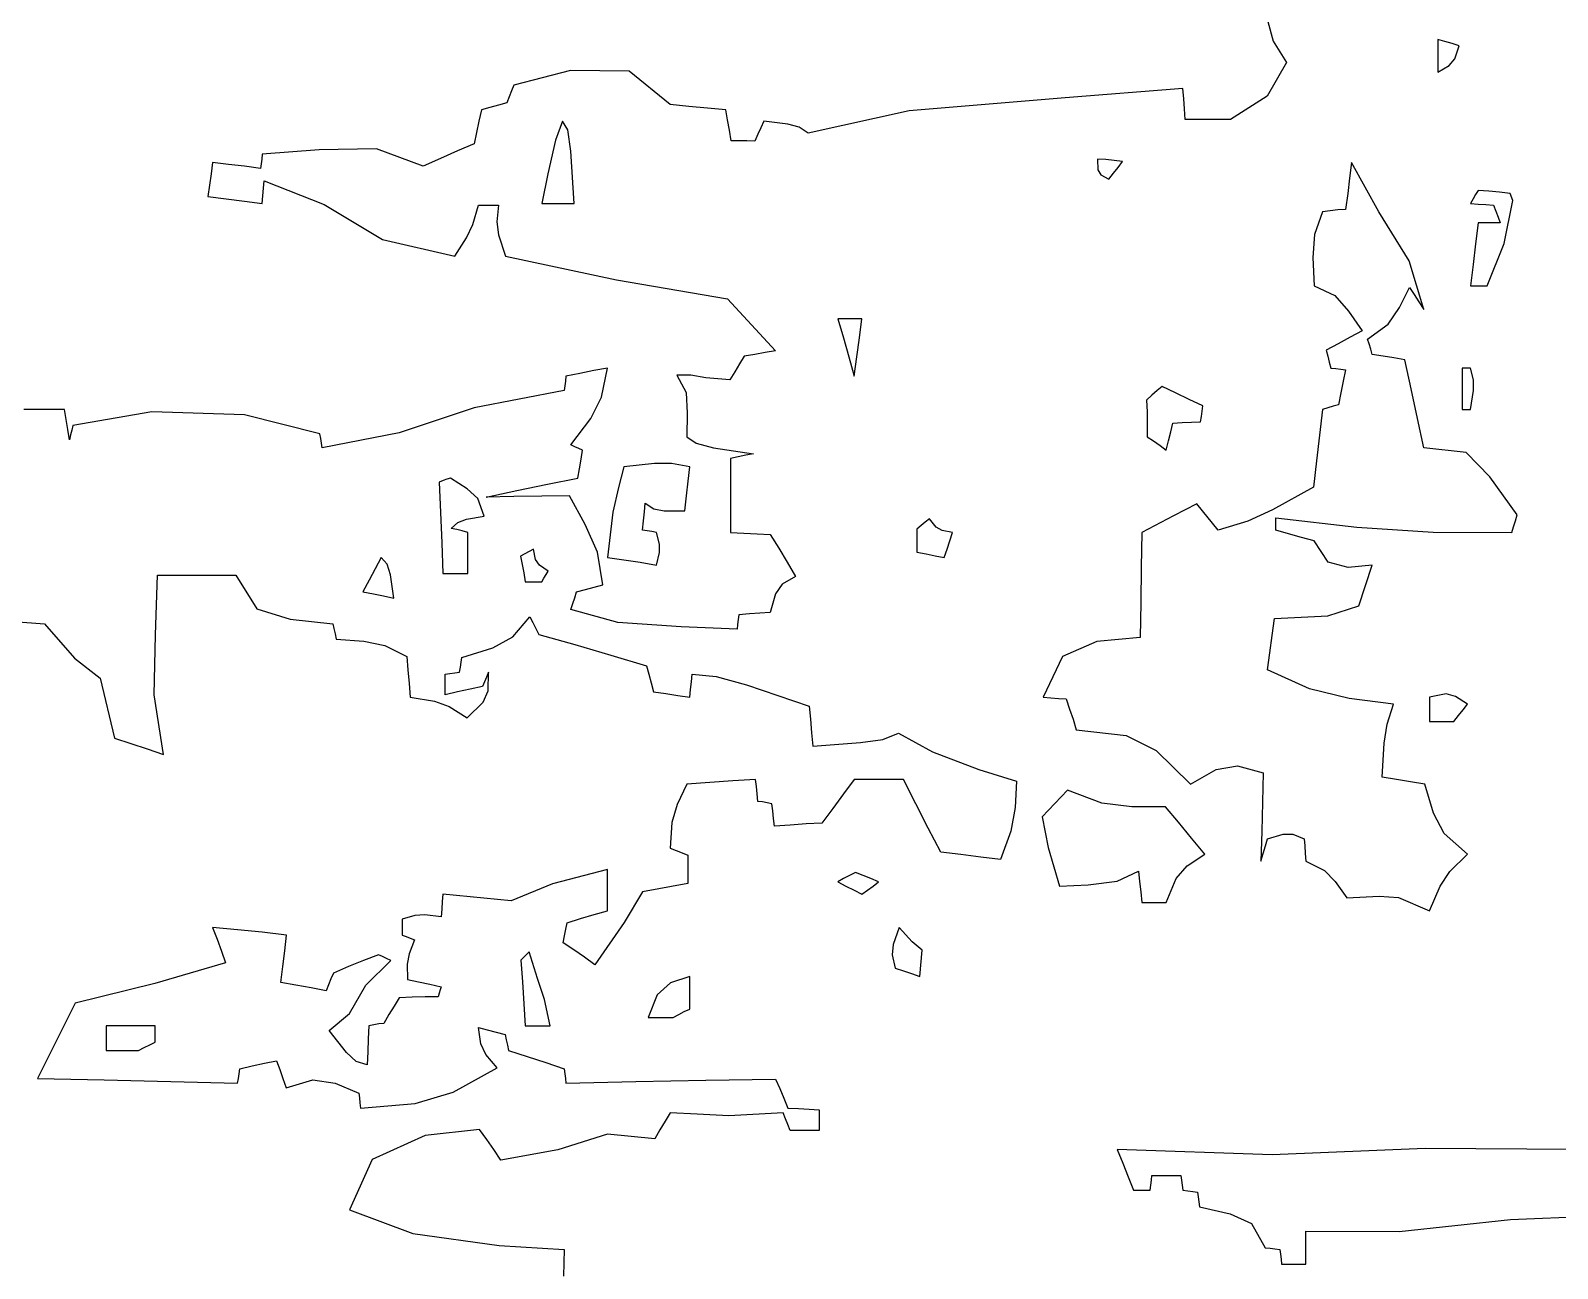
# Model space of a CAD drawing. Header units: millimetres. Extents: x 2622 to 2811, y 687 to 801.
# Drawn here: x 2745.143 to 2746.433, y 775.203 to 776.249 of the extents above; entities that cross this region are included whole.
import ezdxf

# ---------------------------------------------------------------- set-up
doc = ezdxf.new("R2010")
doc.units = ezdxf.units.MM
doc.layers.add('CHIOMA', color=94, linetype='Continuous')

msp = doc.modelspace()

# ---------------------------------------------------------------- linework, layer by layer
at = {"layer": 'CHIOMA', "linetype": 'Continuous'}
for p, q in [((2746.1883, 776.2565), (2746.193, 776.2401)), ((2746.193, 776.2401), (2746.204, 776.2219)), ((2746.332, 776.2414), (2746.332, 776.2324)), ((2746.338, 776.2398), (2746.332, 776.2414)), ((2746.332, 776.2324), (2746.332, 776.2233)), ((2746.344, 776.2379), (2746.338, 776.2398)), ((2746.35, 776.2359), (2746.344, 776.2379)), ((2746.3463, 776.2251), (2746.35, 776.2359)), ((2746.204, 776.2219), (2746.1877, 776.1936)), ((2746.332, 776.2233), (2746.332, 776.2139)), ((2746.332, 776.2139), (2746.3416, 776.2194)), ((2746.3416, 776.2194), (2746.3463, 776.2251)), ((2745.5993, 776.2153), (2745.5515, 776.2029)), ((2745.6489, 776.2147), (2745.5993, 776.2153)), ((2745.6835, 776.1864), (2745.6489, 776.2147)), ((2745.5475, 776.1929), (2745.5455, 776.1879)), ((2745.5495, 776.1979), (2745.5475, 776.1929)), ((2745.5515, 776.2029), (2745.5495, 776.1979)), ((2746.0171, 776.1922), (2745.8853, 776.1811)), ((2746.1165, 776.1999), (2746.0171, 776.1922)), ((2746.1173, 776.1914), (2746.1165, 776.1999)), ((2746.1877, 776.1936), (2746.1567, 776.1739)), ((2745.524, 776.1819), (2745.522, 776.1724)), ((2745.5313, 776.1839), (2745.524, 776.1819)), ((2745.5384, 776.1859), (2745.5313, 776.1839)), ((2745.5455, 776.1879), (2745.5384, 776.1859)), ((2745.6993, 776.1849), (2745.6835, 776.1864)), ((2745.7149, 776.1834), (2745.6993, 776.1849)), ((2745.7305, 776.1819), (2745.7149, 776.1834)), ((2745.732, 776.1734), (2745.7305, 776.1819)), ((2745.8853, 776.1811), (2745.8, 776.1624)), ((2746.1179, 776.1828), (2746.1173, 776.1914)), ((2746.1185, 776.1739), (2746.1179, 776.1828)), ((2745.522, 776.1724), (2745.52, 776.1629)), ((2745.5925, 776.1724), (2745.5866, 776.1563)), ((2745.5972, 776.1652), (2745.5925, 776.1724)), ((2745.7335, 776.1648), (2745.732, 776.1734)), ((2745.76, 776.1669), (2745.7575, 776.1613)), ((2745.7625, 776.1724), (2745.76, 776.1669)), ((2745.7828, 776.17), (2745.7625, 776.1724)), ((2745.7926, 776.1674), (2745.7828, 776.17)), ((2745.8, 776.1624), (2745.7926, 776.1674)), ((2746.1567, 776.1739), (2746.1185, 776.1739)), ((2745.518, 776.1534), (2745.5038, 776.1473)), ((2745.52, 776.1629), (2745.518, 776.1534)), ((2745.5866, 776.1563), (2745.5802, 776.128)), ((2745.5997, 776.1471), (2745.5972, 776.1652)), ((2745.735, 776.1559), (2745.7335, 776.1648)), ((2745.7418, 776.1559), (2745.735, 776.1559)), ((2745.7484, 776.1558), (2745.7418, 776.1559)), ((2745.755, 776.1554), (2745.7484, 776.1558)), ((2745.7575, 776.1613), (2745.755, 776.1554)), ((2745.339, 776.1444), (2745.3385, 776.1404)), ((2745.3871, 776.1483), (2745.339, 776.1444)), ((2745.4355, 776.1489), (2745.3871, 776.1483)), ((2745.475, 776.1344), (2745.4355, 776.1489)), ((2745.4894, 776.1409), (2745.475, 776.1344)), ((2745.5038, 776.1473), (2745.4894, 776.1409)), ((2745.6025, 776.1029), (2745.5997, 776.1471)), ((2745.2958, 776.1279), (2745.2944, 776.1184)), ((2745.297, 776.1374), (2745.2958, 776.1279)), ((2745.3105, 776.1359), (2745.297, 776.1374)), ((2745.324, 776.1343), (2745.3105, 776.1359)), ((2745.3375, 776.1324), (2745.324, 776.1343)), ((2745.338, 776.1364), (2745.3375, 776.1324)), ((2745.3385, 776.1404), (2745.338, 776.1364)), ((2745.5802, 776.128), (2745.575, 776.1029)), ((2746.0445, 776.1404), (2746.0448, 776.1314)), ((2746.0515, 776.1399), (2746.0445, 776.1404)), ((2746.0448, 776.1314), (2746.0473, 776.127)), ((2746.0585, 776.1393), (2746.0515, 776.1399)), ((2746.054, 776.1234), (2746.0579, 776.1284)), ((2746.0579, 776.1284), (2746.0618, 776.1334)), ((2746.0655, 776.1384), (2746.0585, 776.1393)), ((2746.0618, 776.1334), (2746.0655, 776.1384)), ((2746.259, 776.1374), (2746.2574, 776.1244)), ((2746.2821, 776.0959), (2746.259, 776.1374)), ((2745.2944, 776.1184), (2745.293, 776.1089)), ((2745.3395, 776.1094), (2745.34, 776.1158)), ((2745.34, 776.1158), (2745.3405, 776.1219)), ((2745.3405, 776.1219), (2745.3911, 776.1019)), ((2746.0473, 776.127), (2746.054, 776.1234)), ((2746.2574, 776.1244), (2746.2558, 776.1113)), ((2745.293, 776.1089), (2745.3084, 776.1069)), ((2745.3084, 776.1069), (2745.3238, 776.1049)), ((2745.3238, 776.1049), (2745.339, 776.1029)), ((2745.339, 776.1029), (2745.3395, 776.1094)), ((2745.3911, 776.1019), (2745.4405, 776.0724)), ((2745.575, 776.1029), (2745.5843, 776.1029)), ((2745.5843, 776.1029), (2745.5934, 776.1029)), ((2745.5934, 776.1029), (2745.6025, 776.1029)), ((2746.2558, 776.1113), (2746.254, 776.0979)), ((2746.3618, 776.1068), (2746.3595, 776.1029)), ((2746.3595, 776.1029), (2746.366, 776.1024)), ((2746.3639, 776.1104), (2746.3618, 776.1068)), ((2746.366, 776.1139), (2746.3639, 776.1104)), ((2746.375, 776.1133), (2746.366, 776.1139)), ((2746.366, 776.1024), (2746.3725, 776.1019)), ((2746.3725, 776.1019), (2746.379, 776.1014)), ((2746.384, 776.1124), (2746.375, 776.1133)), ((2746.393, 776.1114), (2746.384, 776.1124)), ((2746.3881, 776.0692), (2746.3953, 776.1053)), ((2746.3953, 776.1053), (2746.393, 776.1114)), ((2745.5167, 776.0851), (2745.5215, 776.1014)), ((2745.5215, 776.1014), (2745.5273, 776.1014)), ((2745.5273, 776.1014), (2745.5329, 776.1014)), ((2745.5329, 776.1014), (2745.5385, 776.1014)), ((2745.5385, 776.1014), (2745.537, 776.0875)), ((2746.2345, 776.0959), (2746.2279, 776.0767)), ((2746.241, 776.0968), (2746.2345, 776.0959)), ((2746.2475, 776.0974), (2746.241, 776.0968)), ((2746.254, 776.0979), (2746.2475, 776.0974)), ((2746.3078, 776.0545), (2746.2821, 776.0959)), ((2746.379, 776.1014), (2746.3809, 776.0964)), ((2746.3809, 776.0964), (2746.3828, 776.0914)), ((2746.3828, 776.0914), (2746.3845, 776.0864)), ((2745.5115, 776.074), (2745.5167, 776.0851)), ((2745.537, 776.0875), (2745.5386, 776.0763)), ((2745.5386, 776.0763), (2745.5445, 776.0584)), ((2746.2279, 776.0767), (2746.2264, 776.0573)), ((2746.366, 776.0864), (2746.3639, 776.0689)), ((2746.3723, 776.0864), (2746.366, 776.0864)), ((2746.3784, 776.0864), (2746.3723, 776.0864)), ((2746.3845, 776.0864), (2746.3784, 776.0864)), ((2745.4405, 776.0724), (2745.5015, 776.0584)), ((2745.5015, 776.0584), (2745.5115, 776.074)), ((2746.3639, 776.0689), (2746.3618, 776.0513)), ((2746.3735, 776.0334), (2746.3881, 776.0692)), ((2745.5445, 776.0584), (2745.6381, 776.0384)), ((2746.2264, 776.0573), (2746.2275, 776.0334)), ((2746.32, 776.0134), (2746.3078, 776.0545)), ((2746.3618, 776.0513), (2746.3595, 776.0334)), ((2745.6381, 776.0384), (2745.7318, 776.0224)), ((2746.2275, 776.0334), (2746.245, 776.0252)), ((2746.245, 776.0252), (2746.2565, 776.0119)), ((2746.2995, 776.015), (2746.308, 776.0319)), ((2746.308, 776.0319), (2746.312, 776.0259)), ((2746.312, 776.0259), (2746.316, 776.0198)), ((2746.3595, 776.0334), (2746.3643, 776.0334)), ((2746.3643, 776.0334), (2746.3689, 776.0334)), ((2746.3689, 776.0334), (2746.3735, 776.0334)), ((2745.7318, 776.0224), (2745.7725, 775.9784)), ((2746.2565, 776.0119), (2746.268, 775.9954)), ((2746.2899, 776.001), (2746.2995, 776.015)), ((2746.316, 776.0198), (2746.32, 776.0134)), ((2745.825, 776.0054), (2745.8298, 775.9894)), ((2745.8319, 776.0054), (2745.825, 776.0054)), ((2745.8388, 776.0054), (2745.8319, 776.0054)), ((2745.8455, 776.0054), (2745.8388, 776.0054)), ((2745.8434, 775.9894), (2745.8455, 776.0054)), ((2746.2725, 775.9884), (2746.2899, 776.001)), ((2745.8298, 775.9894), (2745.8344, 775.9733)), ((2745.8413, 775.9733), (2745.8434, 775.9894)), ((2746.2579, 775.9899), (2746.2478, 775.9844)), ((2746.268, 775.9954), (2746.2579, 775.9899)), ((2746.2739, 775.9843), (2746.2725, 775.9884)), ((2745.746, 775.9739), (2745.742, 775.9674)), ((2745.7549, 775.9754), (2745.746, 775.9739)), ((2745.7638, 775.9769), (2745.7549, 775.9754)), ((2745.7725, 775.9784), (2745.7638, 775.9769)), ((2745.8344, 775.9733), (2745.839, 775.9569)), ((2745.839, 775.9569), (2745.8413, 775.9733)), ((2746.2478, 775.9844), (2746.2375, 775.9789)), ((2746.2375, 775.9789), (2746.2389, 775.9739)), ((2746.2389, 775.9739), (2746.2403, 775.9689)), ((2746.2753, 775.9799), (2746.2739, 775.9843)), ((2746.2765, 775.9754), (2746.2753, 775.9799)), ((2746.2858, 775.9739), (2746.2765, 775.9754)), ((2746.2949, 775.9724), (2746.2858, 775.9739)), ((2745.6189, 775.9618), (2745.6073, 775.9594)), ((2745.6305, 775.9639), (2745.6189, 775.9618)), ((2745.6254, 775.9392), (2745.6305, 775.9639)), ((2745.738, 775.9608), (2745.734, 775.9539)), ((2745.742, 775.9674), (2745.738, 775.9608)), ((2746.2403, 775.9689), (2746.2415, 775.9639)), ((2746.2415, 775.9639), (2746.2458, 775.9634)), ((2746.2458, 775.9634), (2746.2499, 775.9629)), ((2746.2499, 775.9629), (2746.254, 775.9624)), ((2746.254, 775.9624), (2746.252, 775.9528)), ((2746.304, 775.9709), (2746.2949, 775.9724)), ((2746.3094, 775.9463), (2746.304, 775.9709)), ((2746.3525, 775.9639), (2746.3525, 775.9524)), ((2746.3549, 775.9639), (2746.3525, 775.9639)), ((2746.3573, 775.9639), (2746.3549, 775.9639)), ((2746.3595, 775.9639), (2746.3573, 775.9639)), ((2746.3621, 775.9539), (2746.3595, 775.9639)), ((2745.5945, 775.9489), (2745.594, 775.9449)), ((2745.595, 775.9529), (2745.5945, 775.9489)), ((2745.5955, 775.9569), (2745.595, 775.9529)), ((2745.6073, 775.9594), (2745.5955, 775.9569)), ((2745.689, 775.9579), (2745.697, 775.9432)), ((2745.701, 775.9579), (2745.689, 775.9579)), ((2745.7136, 775.9556), (2745.701, 775.9579)), ((2745.734, 775.9539), (2745.7136, 775.9556)), ((2746.099, 775.9484), (2746.0948, 775.9448)), ((2746.1105, 775.9429), (2746.099, 775.9484)), ((2746.252, 775.9528), (2746.25, 775.9429)), ((2746.3525, 775.9524), (2746.3525, 775.9408)), ((2746.3621, 775.9449), (2746.3621, 775.9539)), ((2745.594, 775.9449), (2745.5178, 775.9304)), ((2745.6165, 775.9213), (2745.6254, 775.9392)), ((2745.697, 775.9432), (2745.698, 775.9259)), ((2746.0904, 775.9409), (2746.086, 775.9369)), ((2746.086, 775.9369), (2746.0863, 775.9268)), ((2746.0948, 775.9448), (2746.0904, 775.9409)), ((2746.122, 775.9374), (2746.1105, 775.9429)), ((2746.1335, 775.9319), (2746.122, 775.9374)), ((2746.25, 775.9429), (2746.248, 775.9329)), ((2746.3148, 775.9214), (2746.3094, 775.9463)), ((2746.3525, 775.9408), (2746.3525, 775.9289)), ((2746.3595, 775.9289), (2746.3621, 775.9449)), ((2745.149, 775.9289), (2745.1375, 775.9289)), ((2745.1605, 775.9289), (2745.149, 775.9289)), ((2745.172, 775.9289), (2745.1605, 775.9289)), ((2745.1734, 775.9204), (2745.172, 775.9289)), ((2745.2456, 775.927), (2745.179, 775.9154)), ((2745.3238, 775.9244), (2745.2456, 775.927)), ((2745.3875, 775.9084), (2745.3238, 775.9244)), ((2745.5178, 775.9304), (2745.4546, 775.9092)), ((2745.5995, 775.8989), (2745.6165, 775.9213)), ((2745.698, 775.9259), (2745.6975, 775.9059)), ((2746.0863, 775.9268), (2746.0864, 775.9164)), ((2746.1315, 775.9184), (2746.1323, 775.9229)), ((2746.1323, 775.9229), (2746.1329, 775.9274)), ((2746.1329, 775.9274), (2746.1335, 775.9319)), ((2746.2345, 775.9289), (2746.232, 775.9073)), ((2746.239, 775.9304), (2746.2345, 775.9289)), ((2746.2435, 775.9318), (2746.239, 775.9304)), ((2746.248, 775.9329), (2746.2435, 775.9318)), ((2746.32, 775.8964), (2746.3148, 775.9214)), ((2746.3525, 775.9289), (2746.3549, 775.9289)), ((2746.3549, 775.9289), (2746.3573, 775.9289)), ((2746.3573, 775.9289), (2746.3595, 775.9289)), ((2745.1748, 775.9119), (2745.1734, 775.9204)), ((2745.176, 775.9034), (2745.1748, 775.9119)), ((2745.178, 775.9114), (2745.177, 775.9074)), ((2745.179, 775.9154), (2745.178, 775.9114)), ((2745.3883, 775.9044), (2745.3875, 775.9084)), ((2745.4546, 775.9092), (2745.3895, 775.8964)), ((2746.0864, 775.9164), (2746.0865, 775.9059)), ((2746.1044, 775.9023), (2746.1063, 775.9099)), ((2746.1063, 775.9099), (2746.108, 775.9174)), ((2746.108, 775.9174), (2746.1159, 775.9179)), ((2746.1159, 775.9179), (2746.1238, 775.9183)), ((2746.1238, 775.9183), (2746.1315, 775.9184)), ((2745.177, 775.9074), (2745.176, 775.9034)), ((2745.3889, 775.9004), (2745.3883, 775.9044)), ((2745.3895, 775.8964), (2745.3889, 775.9004)), ((2745.6029, 775.8974), (2745.5995, 775.8989)), ((2745.6063, 775.8959), (2745.6029, 775.8974)), ((2745.6095, 775.8944), (2745.6063, 775.8959)), ((2745.6975, 775.9059), (2745.7055, 775.9004)), ((2745.7055, 775.9004), (2745.7202, 775.8966)), ((2745.7202, 775.8966), (2745.754, 775.8914)), ((2746.0865, 775.9059), (2746.0919, 775.9023)), ((2746.0919, 775.9023), (2746.0973, 775.8984)), ((2746.0973, 775.8984), (2746.1025, 775.8944)), ((2746.1025, 775.8944), (2746.1044, 775.9023)), ((2746.232, 775.9073), (2746.2295, 775.8854)), ((2746.356, 775.8925), (2746.32, 775.8964)), ((2745.6069, 775.8789), (2745.6083, 775.8868)), ((2745.6083, 775.8868), (2745.6095, 775.8944)), ((2745.6702, 775.8834), (2745.6445, 775.8804)), ((2745.6846, 775.8834), (2745.6702, 775.8834)), ((2745.7, 775.8804), (2745.6846, 775.8834)), ((2745.741, 775.8889), (2745.7345, 775.8874)), ((2745.7345, 775.8874), (2745.7345, 775.8668)), ((2745.7475, 775.8903), (2745.741, 775.8889)), ((2745.754, 775.8914), (2745.7475, 775.8903)), ((2746.2295, 775.8854), (2746.227, 775.8634)), ((2746.3759, 775.8721), (2746.356, 775.8925)), ((2745.4949, 775.8699), (2745.4918, 775.8688)), ((2745.498, 775.8709), (2745.4949, 775.8699)), ((2745.512, 775.8618), (2745.498, 775.8709)), ((2745.5798, 775.8658), (2745.6055, 775.8709)), ((2745.6055, 775.8709), (2745.6069, 775.8789)), ((2745.6445, 775.8804), (2745.64, 775.863)), ((2745.6988, 775.8683), (2745.7, 775.8804)), ((2746.399, 775.8399), (2746.3759, 775.8721)), ((2745.4918, 775.8688), (2745.4885, 775.8674)), ((2745.4885, 775.8674), (2745.4895, 775.8419)), ((2745.5211, 775.8536), (2745.512, 775.8618)), ((2745.528, 775.8549), (2745.5539, 775.8604)), ((2745.5539, 775.8604), (2745.5798, 775.8658)), ((2745.64, 775.863), (2745.6352, 775.8423)), ((2745.6974, 775.8559), (2745.6988, 775.8683)), ((2745.7345, 775.8668), (2745.7345, 775.8459)), ((2746.227, 775.8634), (2746.1923, 775.844)), ((2745.5265, 775.8389), (2745.5211, 775.8536)), ((2745.5515, 775.8554), (2745.528, 775.8549)), ((2745.575, 775.8558), (2745.5515, 775.8554)), ((2745.5985, 775.8559), (2745.575, 775.8558)), ((2745.6117, 775.8318), (2745.5985, 775.8559)), ((2745.6618, 775.8424), (2745.6625, 775.8499)), ((2745.6625, 775.8499), (2745.6697, 775.845)), ((2745.6697, 775.845), (2745.6784, 775.8433)), ((2745.696, 775.8434), (2745.6974, 775.8559)), ((2745.7345, 775.8459), (2745.7345, 775.8249)), ((2746.1284, 775.8492), (2746.1087, 775.839)), ((2746.1465, 775.8269), (2746.1284, 775.8492)), ((2746.1923, 775.844), (2746.1714, 775.8346)), ((2745.4895, 775.8419), (2745.4905, 775.8163)), ((2745.4985, 775.8284), (2745.5042, 775.8335)), ((2745.5042, 775.8335), (2745.5114, 775.8362)), ((2745.5114, 775.8362), (2745.5265, 775.8389)), ((2745.6222, 775.8083), (2745.6117, 775.8318)), ((2745.6352, 775.8423), (2745.6305, 775.8039)), ((2745.66, 775.8269), (2745.6609, 775.8348)), ((2745.6609, 775.8348), (2745.6618, 775.8424)), ((2745.6784, 775.8433), (2745.696, 775.8434)), ((2745.899, 775.8338), (2745.8955, 775.8309)), ((2745.9025, 775.8364), (2745.899, 775.8338)), ((2745.9082, 775.8296), (2745.9025, 775.8364)), ((2746.1087, 775.839), (2746.082, 775.8249)), ((2746.1714, 775.8346), (2746.1465, 775.8269)), ((2746.195, 775.8374), (2746.2635, 775.8296)), ((2746.195, 775.8339), (2746.195, 775.8374)), ((2746.195, 775.8304), (2746.195, 775.8339)), ((2746.396, 775.8299), (2746.3975, 775.8349)), ((2746.3975, 775.8349), (2746.399, 775.8399)), ((2745.5033, 775.8274), (2745.4985, 775.8284)), ((2745.5079, 775.8263), (2745.5033, 775.8274)), ((2745.5125, 775.8249), (2745.5079, 775.8263)), ((2745.5125, 775.8134), (2745.5125, 775.8249)), ((2745.664, 775.8264), (2745.66, 775.8269)), ((2745.668, 775.8258), (2745.664, 775.8264)), ((2745.672, 775.8249), (2745.668, 775.8258)), ((2745.6746, 775.8152), (2745.672, 775.8249)), ((2745.7345, 775.8249), (2745.7458, 775.8244)), ((2745.7458, 775.8244), (2745.7569, 775.8239)), ((2745.7569, 775.8239), (2745.768, 775.8234)), ((2745.768, 775.8234), (2745.7753, 775.8118)), ((2745.8955, 775.8309), (2745.892, 775.8279)), ((2745.892, 775.8279), (2745.892, 775.8214)), ((2745.892, 775.8214), (2745.892, 775.8149)), ((2745.9132, 775.8267), (2745.9082, 775.8296)), ((2745.922, 775.8249), (2745.9132, 775.8267)), ((2745.9198, 775.8179), (2745.922, 775.8249)), ((2746.082, 775.8249), (2746.0815, 775.7954)), ((2746.195, 775.8269), (2746.195, 775.8304)), ((2746.2059, 775.8239), (2746.195, 775.8269)), ((2746.2168, 775.8209), (2746.2059, 775.8239)), ((2746.2275, 775.8179), (2746.2168, 775.8209)), ((2746.2635, 775.8296), (2746.328, 775.8254)), ((2746.328, 775.8254), (2746.3945, 775.8249)), ((2746.3945, 775.8249), (2746.396, 775.8299)), ((2745.4905, 775.8163), (2745.4915, 775.7904)), ((2745.5125, 775.8019), (2745.5125, 775.8134)), ((2745.5608, 775.8069), (2745.557, 775.8049)), ((2745.5644, 775.8089), (2745.5608, 775.8069)), ((2745.568, 775.8109), (2745.5644, 775.8089)), ((2745.5697, 775.8022), (2745.568, 775.8109)), ((2745.6265, 775.7809), (2745.6222, 775.8083)), ((2745.672, 775.7974), (2745.6746, 775.8081)), ((2745.6746, 775.8081), (2745.6746, 775.8152)), ((2745.7753, 775.8118), (2745.7824, 775.7999)), ((2745.892, 775.8149), (2745.892, 775.8084)), ((2745.892, 775.8084), (2745.8998, 775.8069)), ((2745.8998, 775.8069), (2745.9074, 775.8054)), ((2745.9074, 775.8054), (2745.915, 775.8039)), ((2745.915, 775.8039), (2745.9174, 775.8109)), ((2745.9174, 775.8109), (2745.9198, 775.8179)), ((2746.2394, 775.7998), (2746.2275, 775.8179)), ((2745.4344, 775.7944), (2745.4293, 775.7848)), ((2745.4395, 775.8039), (2745.4344, 775.7944)), ((2745.4445, 775.7983), (2745.4395, 775.8039)), ((2745.4472, 775.7893), (2745.4445, 775.7983)), ((2745.5125, 775.7904), (2745.5125, 775.8019)), ((2745.557, 775.8049), (2745.5584, 775.7979)), ((2745.5584, 775.7979), (2745.5598, 775.7908)), ((2745.573, 775.7974), (2745.5697, 775.8022)), ((2745.5805, 775.7924), (2745.573, 775.7974)), ((2745.5788, 775.7894), (2745.5805, 775.7924)), ((2745.6305, 775.8039), (2745.6444, 775.8019)), ((2745.6444, 775.8019), (2745.6583, 775.7998)), ((2745.6583, 775.7998), (2745.672, 775.7974)), ((2745.7824, 775.7999), (2745.7895, 775.7879)), ((2746.0815, 775.7954), (2746.081, 775.7659)), ((2746.2562, 775.7955), (2746.2394, 775.7998)), ((2746.2765, 775.7974), (2746.2562, 775.7955)), ((2746.2651, 775.763), (2746.2765, 775.7974)), ((2745.2487, 775.7385), (2745.2505, 775.7889)), ((2745.2505, 775.7889), (2745.2725, 775.7889)), ((2745.2725, 775.7889), (2745.2945, 775.7889)), ((2745.2945, 775.7889), (2745.3165, 775.7889)), ((2745.3165, 775.7889), (2745.3343, 775.7606)), ((2745.4293, 775.7848), (2745.424, 775.7749)), ((2745.45, 775.7694), (2745.4472, 775.7893)), ((2745.4915, 775.7904), (2745.4985, 775.7904)), ((2745.4985, 775.7904), (2745.5055, 775.7904)), ((2745.5055, 775.7904), (2745.5125, 775.7904)), ((2745.5598, 775.7908), (2745.561, 775.7834)), ((2745.561, 775.7834), (2745.5658, 775.7834)), ((2745.5658, 775.7834), (2745.5704, 775.7834)), ((2745.5704, 775.7834), (2745.575, 775.7834)), ((2745.575, 775.7834), (2745.5769, 775.7864)), ((2745.5769, 775.7864), (2745.5788, 775.7894)), ((2745.6193, 775.7789), (2745.6265, 775.7809)), ((2745.778, 775.7813), (2745.7724, 775.7733)), ((2745.7895, 775.7879), (2745.778, 775.7813)), ((2745.424, 775.7749), (2745.4328, 775.7733)), ((2745.4328, 775.7733), (2745.4414, 775.7714)), ((2745.4414, 775.7714), (2745.45, 775.7694)), ((2745.6013, 775.7649), (2745.6029, 775.7699)), ((2745.6029, 775.7699), (2745.6045, 775.7749)), ((2745.6045, 775.7749), (2745.6119, 775.7769)), ((2745.6119, 775.7769), (2745.6193, 775.7789)), ((2745.7724, 775.7733), (2745.768, 775.7574)), ((2745.3343, 775.7606), (2745.3626, 775.7519)), ((2745.5505, 775.7368), (2745.565, 775.7539)), ((2745.565, 775.7539), (2745.5675, 775.7489)), ((2745.5995, 775.7599), (2745.6013, 775.7649)), ((2745.6393, 775.749), (2745.5995, 775.7599)), ((2745.7415, 775.7554), (2745.741, 775.7514)), ((2745.7504, 775.7563), (2745.7415, 775.7554)), ((2745.7593, 775.7569), (2745.7504, 775.7563)), ((2745.768, 775.7574), (2745.7593, 775.7569)), ((2746.081, 775.7659), (2746.0805, 775.7364)), ((2746.194, 775.7524), (2746.239, 775.7545)), ((2746.239, 775.7545), (2746.2651, 775.763)), ((2745.129, 775.7499), (2745.155, 775.7479)), ((2745.155, 775.7479), (2745.1802, 775.7188)), ((2745.3626, 775.7519), (2745.3985, 775.7479)), ((2745.3985, 775.7479), (2745.3995, 775.7438)), ((2745.3995, 775.7438), (2745.4005, 775.7394)), ((2745.5675, 775.7489), (2745.57, 775.7439)), ((2745.57, 775.7439), (2745.5725, 775.7389)), ((2745.6927, 775.7453), (2745.6393, 775.749)), ((2745.74, 775.7434), (2745.6927, 775.7453)), ((2745.7405, 775.7474), (2745.74, 775.7434)), ((2745.741, 775.7514), (2745.7405, 775.7474)), ((2746.192, 775.7379), (2746.194, 775.7524)), ((2745.2475, 775.6878), (2745.2487, 775.7385)), ((2745.4005, 775.7394), (2745.4015, 775.7349)), ((2745.4015, 775.7349), (2745.4247, 775.7331)), ((2745.4247, 775.7331), (2745.4424, 775.7295)), ((2745.4424, 775.7295), (2745.461, 775.7204)), ((2745.5336, 775.7275), (2745.5505, 775.7368)), ((2745.5725, 775.7389), (2745.6029, 775.7303)), ((2745.6029, 775.7303), (2745.6333, 775.7214)), ((2746.0439, 775.7329), (2746.015, 775.7204)), ((2746.0805, 775.7364), (2746.0439, 775.7329)), ((2746.19, 775.7234), (2746.192, 775.7379)), ((2745.1802, 775.7188), (2745.202, 775.7019)), ((2745.461, 775.7204), (2745.462, 775.7089)), ((2745.5063, 775.7113), (2745.5069, 775.7154)), ((2745.5069, 775.7154), (2745.5075, 775.7194)), ((2745.5075, 775.7194), (2745.5336, 775.7275)), ((2745.6333, 775.7214), (2745.6635, 775.7124)), ((2746.015, 775.7204), (2745.9985, 775.6859)), ((2746.188, 775.7089), (2746.19, 775.7234)), ((2745.462, 775.7089), (2745.463, 775.6974)), ((2745.4935, 775.7054), (2745.4975, 775.7059)), ((2745.4935, 775.6998), (2745.4935, 775.7054)), ((2745.4975, 775.7059), (2745.5015, 775.7064)), ((2745.5015, 775.7064), (2745.5055, 775.7069)), ((2745.5055, 775.7069), (2745.5063, 775.7113)), ((2745.5284, 775.7029), (2745.5268, 775.6989)), ((2745.53, 775.7069), (2745.5284, 775.7029)), ((2745.5297, 775.6914), (2745.53, 775.7069)), ((2745.6635, 775.7124), (2745.6655, 775.7053)), ((2745.6655, 775.7053), (2745.6675, 775.6979)), ((2745.7014, 775.6989), (2745.702, 775.7054)), ((2745.702, 775.7054), (2745.7223, 775.7034)), ((2745.7223, 775.7034), (2745.748, 775.6964)), ((2746.2235, 775.6929), (2746.188, 775.7089)), ((2745.202, 775.7019), (2745.214, 775.6514)), ((2745.463, 775.6974), (2745.464, 775.6859)), ((2745.4935, 775.6939), (2745.4935, 775.6998)), ((2745.4935, 775.6879), (2745.4935, 775.6939)), ((2745.504, 775.6904), (2745.4935, 775.6879)), ((2745.5145, 775.6928), (2745.504, 775.6904)), ((2745.525, 775.6949), (2745.5145, 775.6928)), ((2745.5268, 775.6989), (2745.525, 775.6949)), ((2745.5255, 775.6816), (2745.5297, 775.6914)), ((2745.6675, 775.6979), (2745.6695, 775.6904)), ((2745.6695, 775.6904), (2745.6798, 775.6889)), ((2745.7, 775.6859), (2745.7008, 775.6924)), ((2745.7008, 775.6924), (2745.7014, 775.6989)), ((2745.748, 775.6964), (2745.801, 775.6784)), ((2746.257, 775.6849), (2746.2235, 775.6929)), ((2745.2555, 775.6374), (2745.2475, 775.6878)), ((2745.464, 775.6859), (2745.4844, 775.6826)), ((2745.4844, 775.6826), (2745.4968, 775.678)), ((2745.4968, 775.678), (2745.512, 775.6684)), ((2745.512, 775.6684), (2745.5255, 775.6816)), ((2745.6798, 775.6889), (2745.6899, 775.6874)), ((2745.6899, 775.6874), (2745.7, 775.6859)), ((2745.801, 775.6784), (2745.802, 775.6673)), ((2745.9985, 775.6859), (2746.005, 775.6854)), ((2746.005, 775.6854), (2746.0115, 775.6849)), ((2746.0115, 775.6849), (2746.018, 775.6844)), ((2746.018, 775.6844), (2746.0209, 775.6759)), ((2746.2945, 775.6799), (2746.257, 775.6849)), ((2746.2891, 775.663), (2746.2945, 775.6799)), ((2746.3389, 775.6887), (2746.325, 775.6859)), ((2746.325, 775.6859), (2746.325, 775.6793)), ((2746.325, 775.6793), (2746.325, 775.6724)), ((2746.347, 775.6865), (2746.3389, 775.6887)), ((2746.357, 775.6799), (2746.347, 775.6865)), ((2746.3533, 775.6753), (2746.357, 775.6799)), ((2745.802, 775.6673), (2745.803, 775.6559)), ((2746.0209, 775.6759), (2746.0238, 775.6673)), ((2746.0238, 775.6673), (2746.0265, 775.6584)), ((2746.325, 775.6724), (2746.325, 775.6654)), ((2746.325, 775.6654), (2746.3319, 775.6654)), ((2746.3319, 775.6654), (2746.3388, 775.6654)), ((2746.3388, 775.6654), (2746.3455, 775.6654)), ((2746.3455, 775.6654), (2746.3494, 775.6704)), ((2746.3494, 775.6704), (2746.3533, 775.6753)), ((2745.214, 775.6514), (2745.2279, 775.6469)), ((2745.803, 775.6559), (2745.804, 775.6444)), ((2745.8631, 775.6503), (2745.8765, 775.6554)), ((2745.8765, 775.6554), (2745.9051, 775.6398)), ((2746.0265, 775.6584), (2746.0687, 775.6535)), ((2746.0687, 775.6535), (2746.094, 775.641)), ((2746.2866, 775.647), (2746.2891, 775.663)), ((2745.2279, 775.6469), (2745.2418, 775.6423)), ((2745.2418, 775.6423), (2745.2555, 775.6374)), ((2745.804, 775.6444), (2745.8443, 775.6475)), ((2745.8443, 775.6475), (2745.8631, 775.6503)), ((2745.9051, 775.6398), (2745.9443, 775.6248)), ((2746.094, 775.641), (2746.123, 775.6124)), ((2746.285, 775.6184), (2746.2866, 775.647)), ((2745.9443, 775.6248), (2745.976, 775.6149)), ((2746.123, 775.6124), (2746.1446, 775.6248)), ((2746.1446, 775.6248), (2746.1628, 775.6279)), ((2746.1628, 775.6279), (2746.1845, 775.6219)), ((2745.6975, 775.6124), (2745.6894, 775.5954)), ((2745.7169, 775.6139), (2745.6975, 775.6124)), ((2745.7363, 775.6153), (2745.7169, 775.6139)), ((2745.7555, 775.6164), (2745.7363, 775.6153)), ((2745.7563, 775.6104), (2745.7555, 775.6164)), ((2745.839, 775.6164), (2745.8299, 775.6043)), ((2745.8529, 775.6164), (2745.839, 775.6164)), ((2745.8668, 775.6164), (2745.8529, 775.6164)), ((2745.8805, 775.6164), (2745.8668, 775.6164)), ((2745.891, 775.5959), (2745.8805, 775.6164)), ((2745.976, 775.6149), (2745.9749, 775.5927)), ((2746.1845, 775.6219), (2746.1839, 775.5973)), ((2746.297, 775.6164), (2746.285, 775.6184)), ((2746.309, 775.6144), (2746.297, 775.6164)), ((2746.321, 775.6124), (2746.309, 775.6144)), ((2746.3282, 775.5879), (2746.321, 775.6124)), ((2745.7569, 775.6043), (2745.7563, 775.6104)), ((2745.7575, 775.5979), (2745.7569, 775.6043)), ((2745.8299, 775.6043), (2745.8208, 775.5919)), ((2746.019, 775.6074), (2745.9977, 775.5848)), ((2746.0481, 775.5964), (2746.019, 775.6074)), ((2745.6894, 775.5954), (2745.6849, 775.5801)), ((2745.7615, 775.5974), (2745.7575, 775.5979)), ((2745.7655, 775.5968), (2745.7615, 775.5974)), ((2745.7695, 775.5959), (2745.7655, 775.5968)), ((2745.7703, 775.5898), (2745.7695, 775.5959)), ((2745.7709, 775.5834), (2745.7703, 775.5898)), ((2745.8208, 775.5919), (2745.8115, 775.5794)), ((2745.9015, 775.5754), (2745.891, 775.5959)), ((2745.9749, 775.5927), (2745.9712, 775.5728)), ((2746.0734, 775.5934), (2746.0481, 775.5964)), ((2746.102, 775.5934), (2746.0734, 775.5934)), ((2746.113, 775.5803), (2746.102, 775.5934)), ((2746.1839, 775.5973), (2746.1833, 775.5724)), ((2746.3374, 775.5709), (2746.3282, 775.5879)), ((2745.6849, 775.5801), (2745.6835, 775.5584)), ((2745.7715, 775.5769), (2745.7709, 775.5834)), ((2745.7849, 775.5779), (2745.7715, 775.5769)), ((2745.7983, 775.5788), (2745.7849, 775.5779)), ((2745.8115, 775.5794), (2745.7983, 775.5788)), ((2745.912, 775.5549), (2745.9015, 775.5754)), ((2745.9977, 775.5848), (2746.0027, 775.559)), ((2746.124, 775.5669), (2746.113, 775.5803)), ((2745.9712, 775.5728), (2745.9625, 775.5489)), ((2746.135, 775.5534), (2746.124, 775.5669)), ((2746.1833, 775.5724), (2746.1825, 775.5474)), ((2746.1844, 775.5539), (2746.1863, 775.5603)), ((2746.1863, 775.5603), (2746.188, 775.5664)), ((2746.188, 775.5664), (2746.2014, 775.5701)), ((2746.2014, 775.5701), (2746.2095, 775.5701)), ((2746.2095, 775.5701), (2746.219, 775.5664)), ((2746.219, 775.5664), (2746.2195, 775.5603)), ((2746.2195, 775.5603), (2746.22, 775.5539)), ((2746.357, 775.5534), (2746.3374, 775.5709)), ((2745.6835, 775.5584), (2745.6885, 775.5564)), ((2745.6885, 775.5564), (2745.6935, 775.5544)), ((2745.6935, 775.5544), (2745.6985, 775.5524)), ((2745.6985, 775.5524), (2745.6985, 775.5444)), ((2745.9289, 775.5529), (2745.912, 775.5549)), ((2745.9458, 775.5509), (2745.9289, 775.5529)), ((2745.9625, 775.5489), (2745.9458, 775.5509)), ((2746.0027, 775.559), (2746.0125, 775.5264)), ((2746.1201, 775.5434), (2746.135, 775.5534)), ((2746.1825, 775.5474), (2746.1844, 775.5539)), ((2746.22, 775.5539), (2746.2205, 775.5474)), ((2746.2205, 775.5474), (2746.2361, 775.5395)), ((2746.3421, 775.5386), (2746.357, 775.5534)), ((2745.6305, 775.5404), (2745.584, 775.5282)), ((2745.6305, 775.5289), (2745.6305, 775.5404)), ((2745.6985, 775.5444), (2745.6985, 775.5364)), ((2745.6985, 775.5364), (2745.6985, 775.5284)), ((2745.835, 775.5354), (2745.83, 775.5328)), ((2745.84, 775.5379), (2745.835, 775.5354)), ((2745.8465, 775.5354), (2745.84, 775.5379)), ((2745.853, 775.5328), (2745.8465, 775.5354)), ((2746.061, 775.5304), (2746.079, 775.5389)), ((2746.079, 775.5389), (2746.08, 775.5303)), ((2746.111, 775.5327), (2746.1201, 775.5434)), ((2746.2361, 775.5395), (2746.2453, 775.5303)), ((2746.3338, 775.5262), (2746.3421, 775.5386)), ((2745.584, 775.5282), (2745.5493, 775.514)), ((2745.6305, 775.5173), (2745.6305, 775.5289)), ((2745.66, 775.5214), (2745.6447, 775.4955)), ((2745.6985, 775.5284), (2745.66, 775.5214)), ((2745.83, 775.5328), (2745.825, 775.5299)), ((2745.825, 775.5299), (2745.8319, 775.5264)), ((2745.8319, 775.5264), (2745.8388, 775.5229)), ((2745.8388, 775.5229), (2745.8455, 775.5194)), ((2745.8455, 775.5194), (2745.8503, 775.5229)), ((2745.8503, 775.5229), (2745.8549, 775.5264)), ((2745.8595, 775.5299), (2745.853, 775.5328)), ((2745.8549, 775.5264), (2745.8595, 775.5299)), ((2746.0125, 775.5264), (2746.0367, 775.5275)), ((2746.0367, 775.5275), (2746.061, 775.5304)), ((2746.08, 775.5303), (2746.081, 775.5214)), ((2746.081, 775.5214), (2746.082, 775.5124)), ((2746.1025, 775.5124), (2746.111, 775.5327)), ((2746.2453, 775.5303), (2746.255, 775.5164)), ((2746.325, 775.5054), (2746.3338, 775.5262)), ((2745.491, 775.5133), (2745.4905, 775.5069)), ((2745.4915, 775.5194), (2745.491, 775.5133)), ((2745.5493, 775.514), (2745.4915, 775.5194)), ((2745.6305, 775.5054), (2745.6305, 775.5173)), ((2746.082, 775.5124), (2746.0889, 775.5124)), ((2746.0889, 775.5124), (2746.0958, 775.5124)), ((2746.0958, 775.5124), (2746.1025, 775.5124)), ((2746.255, 775.5164), (2746.2824, 775.5178)), ((2746.2824, 775.5178), (2746.2988, 775.5167)), ((2746.2988, 775.5167), (2746.325, 775.5054)), ((2745.4678, 775.5015), (2745.457, 775.4984)), ((2745.457, 775.4984), (2745.457, 775.4939)), ((2745.4764, 775.502), (2745.4678, 775.5015)), ((2745.49, 775.5004), (2745.4764, 775.502)), ((2745.4905, 775.5069), (2745.49, 775.5004)), ((2745.5965, 775.4954), (2745.6079, 775.4989)), ((2745.6079, 775.4989), (2745.6193, 775.5023)), ((2745.6193, 775.5023), (2745.6305, 775.5054)), ((2745.297, 775.4914), (2745.3008, 775.4814)), ((2745.3179, 775.4894), (2745.297, 775.4914)), ((2745.3388, 775.4873), (2745.3179, 775.4894)), ((2745.3595, 775.4849), (2745.3388, 775.4873)), ((2745.3579, 775.4718), (2745.3595, 775.4849)), ((2745.457, 775.4939), (2745.457, 775.4894)), ((2745.457, 775.4894), (2745.457, 775.4849)), ((2745.457, 775.4849), (2745.4605, 775.4838)), ((2745.4605, 775.4838), (2745.464, 775.4824)), ((2745.593, 775.4784), (2745.5943, 775.4843)), ((2745.5943, 775.4843), (2745.5954, 775.4899)), ((2745.5954, 775.4899), (2745.5965, 775.4954)), ((2745.6447, 775.4955), (2745.62, 775.4599)), ((2745.877, 775.4914), (2745.8718, 775.4771)), ((2745.888, 775.4792), (2745.877, 775.4914)), ((2745.3008, 775.4814), (2745.3044, 775.4714)), ((2745.3044, 775.4714), (2745.308, 775.4614)), ((2745.3563, 775.4584), (2745.3579, 775.4718)), ((2745.4675, 775.4809), (2745.4629, 775.469)), ((2745.464, 775.4824), (2745.4675, 775.4809)), ((2745.5645, 775.4709), (2745.5623, 775.4688)), ((2745.5713, 775.4484), (2745.5645, 775.4709)), ((2745.602, 775.4724), (2745.593, 775.4784)), ((2745.611, 775.4663), (2745.602, 775.4724)), ((2745.8718, 775.4771), (2745.8709, 775.4682)), ((2745.8964, 775.4721), (2745.888, 775.4792)), ((2745.8945, 775.4499), (2745.8964, 775.4721)), ((2745.308, 775.4614), (2745.2483, 775.444)), ((2745.3545, 775.4449), (2745.3563, 775.4584)), ((2745.4118, 775.4583), (2745.399, 775.4529)), ((2745.4244, 775.4634), (2745.4118, 775.4583)), ((2745.437, 775.4684), (2745.4244, 775.4634)), ((2745.4264, 775.4427), (2745.4475, 775.4634)), ((2745.4405, 775.4669), (2745.437, 775.4684)), ((2745.444, 775.4653), (2745.4405, 775.4669)), ((2745.4475, 775.4634), (2745.444, 775.4653)), ((2745.4629, 775.469), (2745.4613, 775.4603)), ((2745.4613, 775.4603), (2745.4615, 775.4474)), ((2745.5599, 775.4664), (2745.5575, 775.4639)), ((2745.5575, 775.4639), (2745.5588, 775.4454)), ((2745.5623, 775.4688), (2745.5599, 775.4664)), ((2745.62, 775.4599), (2745.611, 775.4663)), ((2745.8709, 775.4682), (2745.8735, 775.4569)), ((2745.8735, 775.4569), (2745.8805, 775.4548)), ((2745.2483, 775.444), (2745.181, 775.4276)), ((2745.3674, 775.4428), (2745.3545, 775.4449)), ((2745.397, 775.4479), (2745.395, 775.4429)), ((2745.399, 775.4529), (2745.397, 775.4479)), ((2745.4615, 775.4474), (2745.471, 775.4454)), ((2745.471, 775.4454), (2745.4805, 775.4434)), ((2745.5588, 775.4454), (2745.5599, 775.4269)), ((2745.5774, 775.4306), (2745.5713, 775.4484)), ((2745.6837, 775.4445), (2745.6726, 775.4345)), ((2745.7, 775.4499), (2745.6837, 775.4445)), ((2745.7, 775.4409), (2745.7, 775.4499)), ((2745.8805, 775.4548), (2745.8875, 775.4524)), ((2745.8875, 775.4524), (2745.8945, 775.4499)), ((2745.3803, 775.4404), (2745.3674, 775.4428)), ((2745.393, 775.4379), (2745.3803, 775.4404)), ((2745.395, 775.4429), (2745.393, 775.4379)), ((2745.4125, 775.4188), (2745.4264, 775.4427)), ((2745.4545, 775.4319), (2745.4503, 775.4249)), ((2745.4655, 775.4324), (2745.4545, 775.4319)), ((2745.4765, 775.4328), (2745.4655, 775.4324)), ((2745.4875, 775.4329), (2745.4765, 775.4328)), ((2745.4805, 775.4434), (2745.49, 775.4414)), ((2745.4884, 775.4359), (2745.4875, 775.4329)), ((2745.4893, 775.4388), (2745.4884, 775.4359)), ((2745.49, 775.4414), (2745.4893, 775.4388)), ((2745.6726, 775.4345), (2745.665, 775.4154)), ((2745.7, 775.4318), (2745.7, 775.4409)), ((2745.7, 775.4224), (2745.7, 775.4318)), ((2745.181, 775.4276), (2745.149, 775.3639)), ((2745.3955, 775.4044), (2745.4125, 775.4188)), ((2745.4503, 775.4249), (2745.4459, 775.4178)), ((2745.5599, 775.4269), (2745.561, 775.4084)), ((2745.582, 775.4084), (2745.5774, 775.4306)), ((2745.6908, 775.4179), (2745.6954, 775.4203)), ((2745.6954, 775.4203), (2745.7, 775.4224)), ((2745.207, 775.4084), (2745.207, 775.4014)), ((2745.2209, 775.4084), (2745.207, 775.4084)), ((2745.2348, 775.4084), (2745.2209, 775.4084)), ((2745.2485, 775.4084), (2745.2348, 775.4084)), ((2745.2485, 775.4039), (2745.2485, 775.4084)), ((2745.429, 775.4084), (2745.4285, 775.3974)), ((2745.4333, 775.4093), (2745.429, 775.4084)), ((2745.4374, 775.4099), (2745.4333, 775.4093)), ((2745.4415, 775.4104), (2745.4374, 775.4099)), ((2745.4459, 775.4178), (2745.4415, 775.4104)), ((2745.5215, 775.4069), (2745.529, 775.4049)), ((2745.5237, 775.393), (2745.5215, 775.4069)), ((2745.561, 775.4084), (2745.568, 775.4084)), ((2745.568, 775.4084), (2745.575, 775.4084)), ((2745.575, 775.4084), (2745.582, 775.4084)), ((2745.665, 775.4154), (2745.672, 775.4154)), ((2745.672, 775.4154), (2745.679, 775.4154)), ((2745.679, 775.4154), (2745.686, 775.4154)), ((2745.686, 775.4154), (2745.6908, 775.4179)), ((2745.207, 775.4014), (2745.207, 775.3944)), ((2745.207, 775.3944), (2745.207, 775.3874)), ((2745.2439, 775.3923), (2745.2485, 775.3944)), ((2745.2485, 775.3993), (2745.2485, 775.4039)), ((2745.2485, 775.3944), (2745.2485, 775.3993)), ((2745.41, 775.3857), (2745.3955, 775.4044)), ((2745.4285, 775.3974), (2745.428, 775.3864)), ((2745.5279, 775.3842), (2745.5237, 775.393)), ((2745.529, 775.4049), (2745.5365, 775.4029)), ((2745.5365, 775.4029), (2745.544, 775.4009)), ((2745.544, 775.4009), (2745.545, 775.3964)), ((2745.545, 775.3964), (2745.546, 775.3919)), ((2745.207, 775.3874), (2745.2163, 775.3874)), ((2745.2163, 775.3874), (2745.2254, 775.3874)), ((2745.2254, 775.3874), (2745.2345, 775.3874)), ((2745.2345, 775.3874), (2745.2393, 775.3899)), ((2745.2393, 775.3899), (2745.2439, 775.3923)), ((2745.4183, 775.3781), (2745.41, 775.3857)), ((2745.428, 775.3864), (2745.4275, 775.3754)), ((2745.5375, 775.3729), (2745.5279, 775.3842)), ((2745.546, 775.3919), (2745.547, 775.3874)), ((2745.547, 775.3874), (2745.5628, 775.3824)), ((2745.5628, 775.3824), (2745.5784, 775.3773)), ((2745.3188, 775.3639), (2745.3194, 775.3679)), ((2745.3194, 775.3679), (2745.32, 775.3719)), ((2745.32, 775.3719), (2745.3304, 775.3744)), ((2745.3304, 775.3744), (2745.3408, 775.3768)), ((2745.3408, 775.3768), (2745.351, 775.3789)), ((2745.351, 775.3789), (2745.3538, 775.3714)), ((2745.3538, 775.3714), (2745.3564, 775.3638)), ((2745.4275, 775.3754), (2745.4183, 775.3781)), ((2745.5003, 775.3524), (2745.5375, 775.3729)), ((2745.5784, 775.3773), (2745.594, 775.3719)), ((2745.594, 775.3719), (2745.5945, 775.3679)), ((2745.5945, 775.3679), (2745.595, 775.3639)), ((2745.149, 775.3639), (2745.2054, 775.3628)), ((2745.2054, 775.3628), (2745.2618, 775.3614)), ((2745.2618, 775.3614), (2745.318, 775.3599)), ((2745.318, 775.3599), (2745.3188, 775.3639)), ((2745.3564, 775.3638), (2745.359, 775.3559)), ((2745.359, 775.3559), (2745.3817, 775.3626)), ((2745.3817, 775.3626), (2745.4004, 775.36)), ((2745.4004, 775.36), (2745.4205, 775.3514)), ((2745.595, 775.3639), (2745.5955, 775.3599)), ((2745.5955, 775.3599), (2745.6545, 775.3613)), ((2745.6545, 775.3613), (2745.7135, 775.3624)), ((2745.7135, 775.3624), (2745.7725, 775.3634)), ((2745.7725, 775.3634), (2745.776, 775.3554)), ((2745.776, 775.3554), (2745.7795, 775.3473)), ((2745.4205, 775.3514), (2745.421, 775.3474)), ((2745.421, 775.3474), (2745.4215, 775.3433)), ((2745.4215, 775.3433), (2745.422, 775.3389)), ((2745.422, 775.3389), (2745.4681, 775.3427)), ((2745.4681, 775.3427), (2745.5003, 775.3524)), ((2745.7795, 775.3473), (2745.783, 775.3389)), ((2745.6835, 775.3349), (2745.6793, 775.3278)), ((2745.7064, 775.3336), (2745.6835, 775.3349)), ((2745.733, 775.3322), (2745.7064, 775.3336)), ((2745.779, 775.3349), (2745.733, 775.3322)), ((2745.781, 775.3299), (2745.779, 775.3349)), ((2745.783, 775.3249), (2745.781, 775.3299)), ((2745.783, 775.3389), (2745.7919, 775.3384)), ((2745.7919, 775.3384), (2745.8008, 775.3379)), ((2745.8008, 775.3379), (2745.8095, 775.3374)), ((2745.8095, 775.3374), (2745.8095, 775.3318)), ((2745.8095, 775.3318), (2745.8095, 775.3259)), ((2745.4765, 775.3157), (2745.4317, 775.2954)), ((2745.5225, 775.3209), (2745.4765, 775.3157)), ((2745.5285, 775.3124), (2745.5225, 775.3209)), ((2745.6306, 775.3167), (2745.5886, 775.3035)), ((2745.6705, 775.3129), (2745.6306, 775.3167)), ((2745.6749, 775.3204), (2745.6705, 775.3129)), ((2745.6793, 775.3278), (2745.6749, 775.3204)), ((2745.785, 775.3199), (2745.783, 775.3249)), ((2745.7933, 775.3199), (2745.785, 775.3199)), ((2745.8014, 775.3199), (2745.7933, 775.3199)), ((2745.8095, 775.3199), (2745.8014, 775.3199)), ((2745.8095, 775.3259), (2745.8095, 775.3199)), ((2745.5345, 775.3038), (2745.5285, 775.3124)), ((2745.5405, 775.2949), (2745.5345, 775.3038)), ((2745.5886, 775.3035), (2745.5405, 775.2949)), ((2746.1919, 775.2995), (2746.061, 775.3039)), ((2746.061, 775.3039), (2746.0658, 775.2924)), ((2746.3213, 775.3047), (2746.1919, 775.2995)), ((2746.45, 775.3039), (2746.3213, 775.3047)), ((2745.4317, 775.2954), (2745.4125, 775.2529)), ((2746.0658, 775.2924), (2746.0704, 775.2809)), ((2746.0704, 775.2809), (2746.075, 775.2694)), ((2746.0895, 775.2738), (2746.09, 775.2779)), ((2746.09, 775.2779), (2746.0905, 775.2819)), ((2746.0905, 775.2819), (2746.0988, 775.2819)), ((2746.0988, 775.2819), (2746.1069, 775.2819)), ((2746.1069, 775.2819), (2746.115, 775.2819)), ((2746.115, 775.2819), (2746.1155, 775.2779)), ((2746.1155, 775.2779), (2746.116, 775.2738)), ((2746.075, 775.2694), (2746.0798, 775.2694)), ((2746.0798, 775.2694), (2746.0844, 775.2694)), ((2746.0844, 775.2694), (2746.089, 775.2694)), ((2746.089, 775.2694), (2746.0895, 775.2738)), ((2746.116, 775.2738), (2746.1165, 775.2694)), ((2746.1165, 775.2694), (2746.1208, 775.2689)), ((2746.1208, 775.2689), (2746.1249, 775.2684)), ((2746.1249, 775.2684), (2746.129, 775.2679)), ((2746.129, 775.2679), (2746.1295, 775.2639)), ((2746.1295, 775.2639), (2746.13, 775.2598)), ((2745.4125, 775.2529), (2745.4661, 775.2328)), ((2746.13, 775.2598), (2746.1305, 775.2554)), ((2746.1305, 775.2554), (2746.1566, 775.2496)), ((2746.1566, 775.2496), (2746.1745, 775.2414)), ((2746.1745, 775.2414), (2746.186, 775.2209)), ((2746.2992, 775.2345), (2746.3933, 775.2448)), ((2746.3933, 775.2448), (2746.4845, 775.2484)), ((2745.4661, 775.2328), (2745.539, 775.2229)), ((2746.2205, 775.2349), (2746.2992, 775.2345)), ((2746.2205, 775.2258), (2746.2205, 775.2349)), ((2746.2205, 775.2164), (2746.2205, 775.2258)), ((2745.539, 775.2229), (2745.594, 775.2194)), ((2745.594, 775.2194), (2745.5933, 775.1969)), ((2746.186, 775.2209), (2746.1903, 775.2204)), ((2746.1903, 775.2204), (2746.1944, 775.2199)), ((2746.1944, 775.2199), (2746.1985, 775.2194)), ((2746.1985, 775.2194), (2746.199, 775.2154)), ((2746.199, 775.2154), (2746.1995, 775.2113)), ((2746.2205, 775.2069), (2746.2205, 775.2164)), ((2746.1995, 775.2113), (2746.2, 775.2069)), ((2746.2, 775.2069), (2746.2069, 775.2069)), ((2746.2069, 775.2069), (2746.2138, 775.2069)), ((2746.2138, 775.2069), (2746.2205, 775.2069))]:
    msp.add_line(p, q, dxfattribs=at)

doc.saveas('drawing.dxf')
